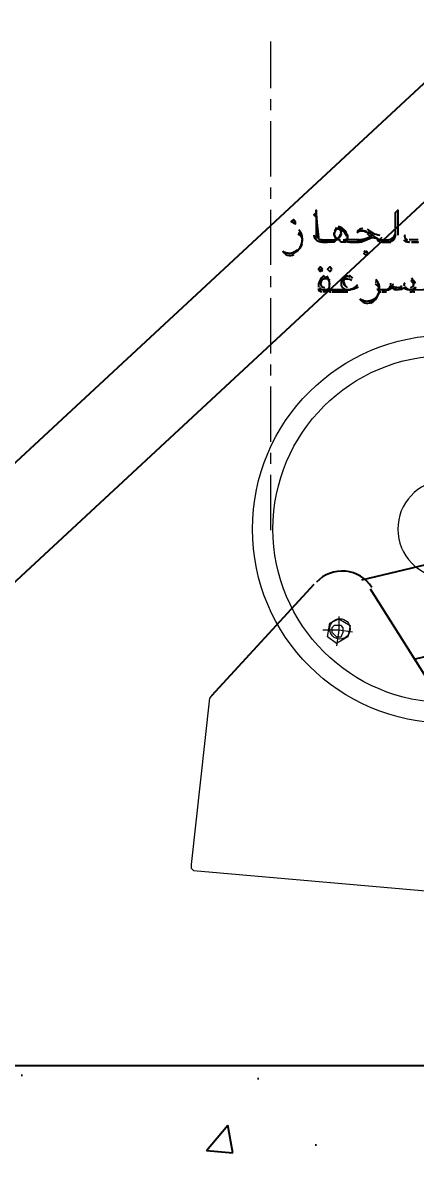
# Model space of a CAD drawing. Header units: millimetres. Extents: x -60342 to 1024385, y -25305 to 32879.
# Drawn here: x 1992 to 2217, y -23126 to -22463 of the extents above; entities that cross this region are included whole.
import ezdxf

# ---------------------------------------------------------------- set-up
doc = ezdxf.new("R2010")
doc.units = ezdxf.units.MM
doc.linetypes.add('$2$CENTER', pattern=[50.8, 31.75, -6.35, 6.35, -6.35])
for name, color, linetype in [('$0$PDF_PDF6_Geometry', 7, 'Continuous'), ('$2$PDF_0', 7, 'Continuous'), ('Steel', 7, 'Continuous')]:
    doc.layers.add(name, color=color, linetype=linetype)
doc.layers.add('$2$CL', color=2, linetype='$2$CENTER', lineweight=0)
doc.styles.add('Century Gothic$001H0', font='cent.shx')
doc.dimstyles.new('Copy of ISO-25', dxfattribs={"dimtxt": 250, "dimasz": 80, "dimexe": 1.25, "dimexo": 0.625, "dimtad": 1, "dimtxsty": 'Century Gothic$001H0', "dimblk": 'ARCHTICK', "dimcen": 2.5, "dimadec": 0, "dimazin": 0, "dimtfac": 1, "dimtmove": 0, "dimatfit": 3, "dimfxl": 1, "dimarcsym": 0})

# ---------------------------------------------------------------- blocks, each defined once
blk = doc.blocks.new('_ArchTick')
at = {"color": 0, "linetype": 'ByBlock', "const_width": 0.15}
blk.add_lwpolyline([(-0.5, -0.5), (0.5, 0.5)], dxfattribs=at)
blk = doc.blocks.new('*D70')
at = {"color": 0, "lineweight": -2, "transparency": 16777216}
for p, q in [((3250, -5562.37), (249.37, -5562.37)), ((250.62, -23062.37), (250.62, -5562.37)), ((3250, -23062.37), (249.37, -23062.37))]:
    blk.add_line(p, q, dxfattribs=at)
at = {"layer": 'Defpoints', "color": 0, "transparency": 16777216}
for p in [(250.62, -5562.37), (3250.62, -5562.37), (3250.62, -23062.37)]:
    blk.add_point(p, dxfattribs=at)
at = {"color": 0, "lineweight": -2, "transparency": 16777216, "xscale": 80, "yscale": 80, "zscale": 80}
for p, rotation in [((250.62, -5562.37), 90), ((250.62, -23062.37), 270)]:
    blk.add_blockref('_ArchTick', p, dxfattribs=dict(at, rotation=rotation))
at = {"color": 0, "transparency": 16777216, "insert": (125, -14312.37), "char_height": 250, "attachment_point": 5, "rotation": 90, "style": 'Century Gothic$001H0'}
blk.add_mtext('SHAFT TOTAL HEIGHT 17500', dxfattribs=at)

msp = doc.modelspace()

# ---------------------------------------------------------------- hatches: boundary and pattern name
at = {"layer": 'Steel'}
h = msp.add_hatch(dxfattribs=at)
h.set_pattern_fill('AR-CONC', color=256, scale=25, style=0)
h.set_pattern_definition([(50, (2390.77, -22760.95), (182.185, -15.939), [19.05, -209.55]), (355, (2390.77, -22760.95), (-35.243, 191.057), [15.24, -167.64]), (100.451, (2405.95, -22762.28), (146.941, 175.118), [16.19, -178.09]), (46.184, (2390.77, -22710.15), (271.08, -42.042), [28.575, -314.325]), (96.636, (2413.36, -22713.66), (237.404, 247.426), [24.285, -267.136]), (351.184, (2390.77, -22710.15), (237.404, 247.426), [22.86, -251.46]), (21, (2416.17, -22722.85), (151.614, -102.265), [19.05, -209.55]), (326, (2416.17, -22722.85), (61.802, 184.188), [15.24, -167.64]), (71.451, (2428.8, -22731.37), (213.416, 81.923), [16.19, -178.09]), (37.5, (2390.77, -22760.95), (3.0886, 84.555), [0, -165.608, 0, -170.18, 0, -168.275]), (7.5, (2390.77, -22760.95), (66.8197, 100.1806), [0, -97.028, 0, -161.798, 0, -64.135]), (327.5, (2334.13, -22760.95), (135.5906, -5.7287), [0, -63.5, 0, -198.12, 0, -262.89]), (317.5, (2308.73, -22760.95), (148.129, 25.426), [0, -82.55, 0, -131.572, 0, -186.69])])
h.paths.add_polyline_path([(1280.625, -23312.368), (3420.625, -23312.368), (3420.625, -23062.368), (1280.625, -23062.368)], flags=0)

# ---------------------------------------------------------------- linework, layer by layer
at = {"layer": '$0$PDF_PDF6_Geometry', "lineweight": 5}
for points in [[(2173.067, -22804.131), (2173.067, -22811.954), (2163.941, -22811.954)], [(2180.89, -22813.258), (2173.067, -22811.954), (2171.764, -22821.081)]]:
    msp.add_lwpolyline(points, dxfattribs=at)
at = {"layer": '$0$PDF_PDF6_Geometry', "lineweight": 13}
for points in [[(2166.549, -22815.866), (2167.852, -22808.043), (2173.067, -22805.435), (2179.586, -22809.347), (2178.283, -22815.866), (2171.764, -22819.777)], [(2171.764, -22809.347), (2170.46, -22809.347), (2169.156, -22810.65), (2169.156, -22813.258), (2170.46, -22814.562), (2171.764, -22815.866), (2173.067, -22815.866), (2174.371, -22815.866), (2175.675, -22813.258), (2175.675, -22811.954), (2175.675, -22810.65), (2174.371, -22809.347)]]:
    msp.add_lwpolyline(points, close=True, dxfattribs=at)
msp.add_lwpolyline([(2100.056, -22849.764), (2098.752, -22851.068), (2088.321, -22946.657), (2088.321, -22948.876), (2089.625, -22950.193), (2225.219, -22961.927), (2226.143, -22960.853), (2226.523, -22959.31), (2238.257, -22864.106), (2238.257, -22862.802)], dxfattribs=at)
for centre, radius in [((2234.997, -22753.935), 111.474), ((2234.998, -22753.936), 99.739), ((2173.719, -22811.302), 5.868)]:
    msp.add_circle(centre, radius, dxfattribs=at)
msp.add_arc((2234.998, -22753.937), 28.03, 11.358048, 0.144625, dxfattribs=at)
at = {"layer": '$2$CL'}
msp.add_lwpolyline([(2133.954, -22754.588), (2133.954, -22473.813)], dxfattribs=at)
at = {"layer": '$2$PDF_0', "lineweight": 25}
for points in [[(2160.03, -22572.058), (2160.03, -22574.665), (2161.333, -22586.399), (2160.03, -22570.754), (2160.03, -22572.058), (2158.726, -22573.361), (2160.03, -22574.665), (2160.03, -22586.399)], [(2205.662, -22583.792), (2205.662, -22572.058), (2206.966, -22570.754), (2206.966, -22585.096)], [(2148.296, -22578.577), (2146.992, -22577.273)], [(2150.903, -22583.792), (2149.599, -22585.096)], [(2171.764, -22581.184), (2174.371, -22581.184), (2176.979, -22583.792)], [(2173.068, -22581.184), (2173.068, -22581.184)], [(2171.764, -22586.399), (2171.764, -22587.703), (2170.46, -22589.007), (2163.941, -22589.007), (2166.549, -22589.007)], [(2169.156, -22589.007), (2165.245, -22589.007)], [(2184.802, -22587.703), (2178.283, -22587.703), (2176.979, -22589.007), (2174.371, -22589.007), (2173.068, -22587.703)], [(2176.979, -22589.007), (2174.371, -22589.007)], [(2175.675, -22587.703), (2176.979, -22587.703)], [(2192.624, -22586.399), (2186.105, -22589.007), (2178.283, -22589.007)], [(2179.586, -22589.007), (2184.802, -22589.007)], [(2197.839, -22586.399), (2196.536, -22587.703), (2193.928, -22586.399)], [(2196.536, -22587.703), (2201.751, -22587.703)], [(2218.7, -22587.703), (2213.485, -22587.703)], [(2190.017, -22595.526), (2188.713, -22594.222), (2187.409, -22595.526), (2188.713, -22596.83), (2190.017, -22595.526), (2187.409, -22594.222)], [(2163.941, -22605.956), (2162.637, -22604.652)], [(2163.941, -22609.867), (2165.245, -22609.867), (2166.549, -22609.867), (2167.852, -22611.171)], [(2167.852, -22605.956), (2166.549, -22604.652)], [(2166.549, -22609.867), (2166.549, -22609.867)], [(2167.852, -22616.386), (2166.549, -22616.386), (2163.941, -22616.386), (2162.637, -22616.386), (2162.637, -22615.083)], [(2166.549, -22616.386), (2165.245, -22616.386)], [(2195.232, -22611.171), (2193.928, -22612.475)], [(2197.839, -22616.386), (2201.751, -22616.386), (2196.536, -22616.386)], [(2165.245, -22617.69), (2163.941, -22617.69)], [(2169.156, -22617.69), (2178.283, -22617.69)], [(2197.839, -22617.69), (2200.447, -22617.69)], [(2345.167, -22745.461), (2186.105, -22783.271)], [(2158.726, -22785.878), (2100.056, -22849.764)], [(2238.257, -22862.802), (2191.32, -22788.486)], [(2334.737, -22800.22), (2216.092, -22828.903)]]:
    msp.add_lwpolyline(points, dxfattribs=at)
for points in [[(2148.296, -22577.273), (2146.992, -22575.969), (2145.688, -22577.273), (2148.296, -22578.577)], [(2214.789, -22589.007), (2218.7, -22589.007)], [(2163.941, -22604.652), (2162.637, -22603.348), (2161.333, -22604.652), (2162.637, -22605.956)], [(2169.156, -22604.652), (2167.852, -22603.348), (2166.549, -22604.652), (2167.852, -22605.956)]]:
    msp.add_lwpolyline(points, close=True, dxfattribs=at)
for points in [[(2147.246, -22595.561, 0.2677176), (2152.207, -22587.142, 0.2046973), (2150.06, -22581.935)], [(2171.637, -22581.936, 0.6928816), (2173.636, -22587.701, -0.5513765), (2170.68, -22583.267)], [(2170.561, -22582.512, -0.9210606), (2174.229, -22583.873, 0.7402518), (2171.322, -22581.519)], [(2176.283, -22589.006, 0.3854331), (2178.282, -22586.979, 0.3464637), (2172.723, -22580.064)], [(2185.798, -22582.632, -0.2361866), (2188.929, -22583.317, 0.1807893), (2186.799, -22582.488)], [(2158.752, -22584.929, 0.3938896), (2163.453, -22589.003, -0.3465612), (2158.963, -22585.895)], [(2160.191, -22585.456, 0.34649), (2163.941, -22587.703), (2170.46, -22587.703)], [(2183.121, -22589.003, 0.1336789), (2188.044, -22587.511, -0.1025295), (2190.908, -22586.479, -0.1575583), (2195.803, -22587.314)], [(2201.075, -22589.007, 0.4173431), (2205.645, -22584.845, -0.330579), (2201.751, -22589.007), (2197.839, -22589.007), (2203.055, -22589.007)], [(2142.817, -22594.95, 0.220457), (2146.842, -22594.935, 0.0868945), (2149.328, -22593.414)], [(2216.092, -22616.386), (2221.586, -22616.291, 0.330579), (2225.219, -22612.475), (2225.219, -22600.741), (2226.523, -22599.437), (2226.523, -22613.779)], [(2165.519, -22609.889, 0.4487763), (2162.684, -22613.553, 0.3859479), (2164.83, -22615.068)], [(2165.86, -22616.386, 0.425104), (2167.782, -22614.132, 0.2126677), (2166.179, -22608.522)], [(2175.164, -22609.849, 0.1102875), (2174.376, -22612.872, 0.3149098), (2176.37, -22616.133)], [(2177.893, -22608.735, 0.1966674), (2176.026, -22610.353, -0.2520843), (2180.559, -22610.931)], [(2191.575, -22624.244, 0.2677176), (2196.536, -22615.825, 0.2046973), (2194.389, -22610.618)], [(2184.285, -22614.792, -0.1890578), (2176.979, -22616.386), (2167.852, -22616.386), (2179.586, -22616.386)], [(2203.739, -22615.038, -0.2047478), (2201.433, -22616.369, 0.4015449), (2204.353, -22612.934)], [(2202.778, -22614.098, 0.1025089), (2207.655, -22615.082, 0.2833938), (2209.381, -22613.973)], [(2204.9, -22615.489, 0.3147755), (2210.393, -22615.332, 0.1574595), (2214.677, -22616.365)], [(2210.69, -22614.419, 0.1019093), (2210.844, -22612.577, -0.0786401), (2210.426, -22613.802)], [(2217.099, -22612.812, 0.1022358), (2216.092, -22611.171), (2214.789, -22612.475)]]:
    msp.add_lwpolyline(points, format="xyb", dxfattribs=at)
for centre, radius, start, end in [((2147.644, -22588.355), 4.563, 346.688655, 61.523581), ((2146.334, -22588.359), 5.874, 10.823774, 51.832264), ((2167.201, -22580.533), 8.474, 272.871133, 334.509002), ((2171.11, -22588.356), 7.173, 23.005516, 91.271996), ((2186.757, -22587.051), 4.563, 48.392998, 137.468188), ((2186.758, -22584.444), 3.26, 89.046923, 160.616044), ((2198.489, -22571.411), 13.684, 228.133442, 262.180839), ((2198.495, -22574.011), 13.694, 228.4676, 241.080509), ((2210.179, -22557.135), 33.162, 231.364664, 240.407153), ((2201.1, -22583.142), 4.561, 269.688415, 0.29993), ((2145.036, -22588.352), 7.173, 241.125434, 346.667676), ((2164.596, -22587.051), 1.959, 179.712556, 270.287445), ((2169.807, -22583.137), 4.566, 269.74364, 342.892447), ((2176.326, -22585.745), 1.958, 272.565577, 28.000853), ((2178.938, -22587.051), 1.959, 179.712555, 270.287444), ((2184.15, -22574.014), 13.689, 268.043916, 303.844437), ((2197.191, -22587.051), 1.959, 179.712555, 270.287445), ((2212.831, -22585.75), 3.256, 215.64469, 273.983127), ((2214.135, -22585.748), 3.258, 164.577474, 267.217899), ((2212.832, -22585.747), 1.955, 172.622886, 260.16688), ((2145.033, -22592.27), 4.559, 204.385637, 299.607189), ((2168.505, -22614.431), 7.172, 121.677063, 183.301186), ((2163.287, -22613.128), 4.565, 357.101573, 70.270948), ((2178.933, -22611.823), 3.258, 125.777212, 234.206545), ((2177.631, -22611.823), 1.956, 107.280125, 185.33974), ((2177.631, -22611.824), 3.26, 52.287318, 118.899269), ((2177.631, -22610.52), 1.956, 50.272341, 108.49317), ((2173.694, -22614.451), 8.507, 31.624721, 49.565651), ((2210.234, -22613.126), 5.859, 353.017626, 34.139064), ((2163.29, -22615.734), 1.957, 179.551778, 265.455351), ((2164.593, -22614.432), 3.258, 272.740728, 353.997494), ((2168.508, -22615.734), 1.959, 179.712555, 270.287444), ((2181.544, -22610.518), 5.869, 186.620136, 231.153028), ((2177.633, -22607.917), 8.47, 270.056372, 318.101779), ((2177.63, -22606.597), 9.79, 275.355956, 295.130897), ((2189.365, -22615.732), 7.173, 241.125434, 346.667676), ((2191.973, -22617.038), 4.563, 346.688655, 61.523581), ((2190.662, -22615.738), 5.874, 10.823774, 51.832264), ((2197.191, -22615.734), 1.959, 179.712555, 270.287445), ((2199.796, -22613.129), 3.258, 272.590596, 7.85517), ((2206.312, -22613.129), 3.256, 199.475874, 335.90144), ((2214.138, -22613.126), 3.261, 204.371268, 265.978157), ((2214.138, -22613.124), 3.262, 232.433279, 327.572006), ((2214.137, -22614.43), 3.26, 265.80491, 353.305539), ((2214.138, -22613.128), 1.955, 274.242885, 77.862324), ((2216.748, -22615.734), 1.959, 179.712555, 270.287444), ((2189.361, -22619.649), 4.559, 204.385637, 299.607189), ((2189.365, -22618.341), 4.564, 240.908162, 290.637738), ((2188.073, -22615.759), 8.448, 291.510504, 311.37536), ((2175.022, -22798.263), 20.207, 32.255777, 137.054471)]:
    msp.add_arc(centre, radius, start, end, dxfattribs=at)
at = {"layer": 'Steel'}
for points in [[(3067.636, -21780.688), (1667.636, -23080.688), (1633.614, -23044.048), (3033.614, -21744.048)], [(1280.625, -23312.368), (3420.625, -23312.368), (3420.625, -23062.368), (1280.625, -23062.368)]]:
    msp.add_lwpolyline(points, close=True, dxfattribs=at)

# ---------------------------------------------------------------- dimensions: what is measured, and where the dimension line sits
dim = msp.add_linear_dim(base=(250.625, -5562.368), p1=(3250.625, -23062.368), p2=(3250.625, -5562.368), angle=90, text='SHAFT TOTAL HEIGHT <>', dimstyle='Copy of ISO-25')
dim.commit()
dim.dimension.update_dxf_attribs({"geometry": '*D70', "text_midpoint": (125, -14312.368)})

doc.saveas('drawing.dxf')
